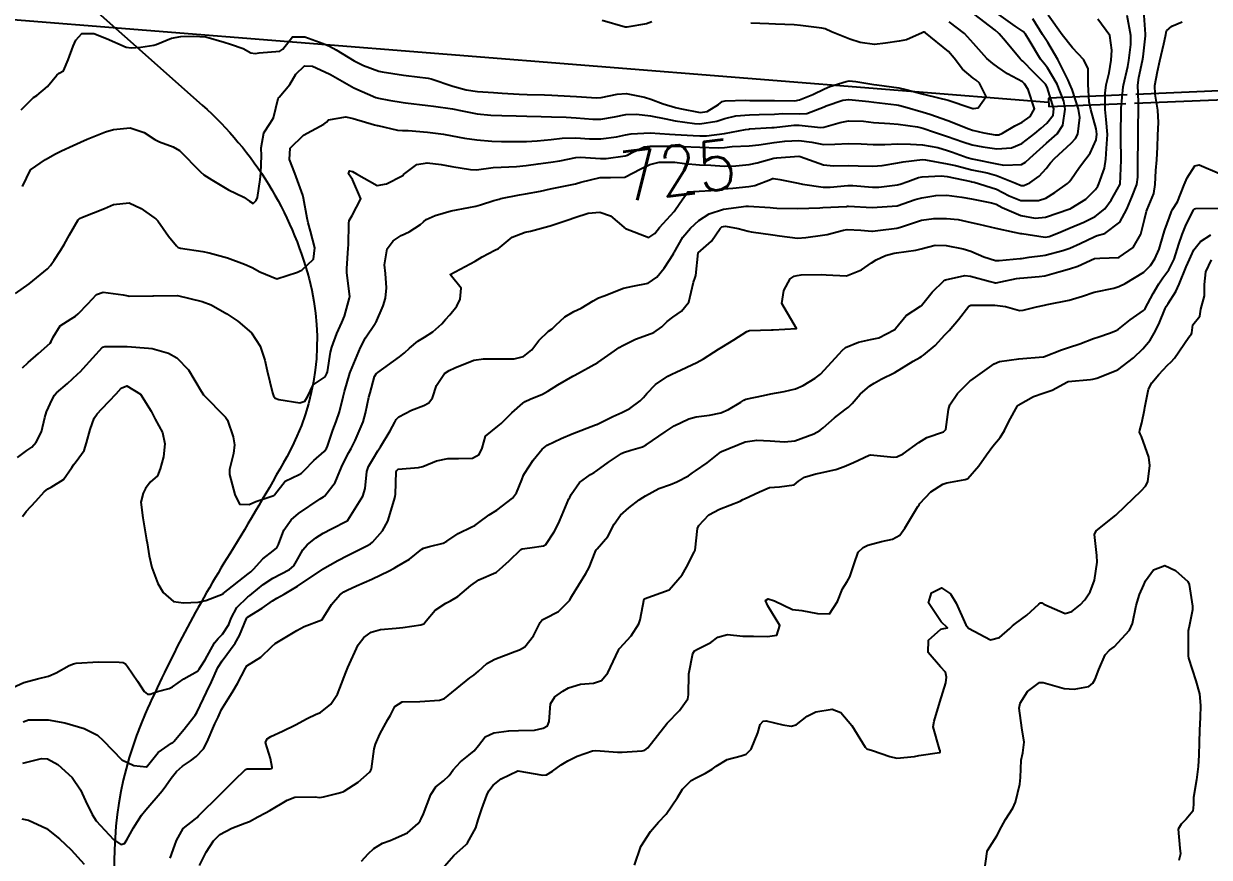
# Model space of a CAD drawing. Header units: metres. Extents: x 318500 to 325275, y 7408834 to 7428799.
# Drawn here: x 320056.2 to 320151.9, y 7413821.2 to 7413888.5 of the extents above; entities that cross this region are included whole.
import ezdxf
from ezdxf.enums import TextEntityAlignment as Align

# ---------------------------------------------------------------- set-up
doc = ezdxf.new("R2010")
doc.units = ezdxf.units.M
doc.header["$MEASUREMENT"] = 0
doc.linetypes.add('CONTINUO', pattern=[0])
doc.linetypes.add('TRACEJADO', pattern=[8.7, 8, -0.7])
for name, color, linetype in [('BUEIRO', 151, 'Continuous'), ('Cotas', 45, 'Continuous'), ('Curvas de Nivel 1m', 11, 'Continuous'), ('Curvas de Nivel 5m', 15, 'Continuous'), ('GALERIA', 45, 'Continuous'), ('TEXTO', 45, 'Continuous'), ('Vias Secundárias', 230, 'Continuous')]:
    doc.layers.add(name, color=color, linetype=linetype)
doc.styles.add('Style-STANDARD', font='STANDARD.shx')

msp = doc.modelspace()

# ---------------------------------------------------------------- linework, layer by layer
at = {"layer": 'BUEIRO', "linetype": 'TRACEJADO', "flags": 128}
msp.add_lwpolyline([(320138.93, 7413882.443), (320138.959, 7413881.744)], dxfattribs=at)
at = {"layer": 'Curvas de Nivel 1m', "flags": 128}
for points, elevation in [([(320055.521, 7413866.686), (320056.618, 7413867.449), (320058.1, 7413868.655), (320058.352, 7413868.935), (320058.641, 7413869.353), (320059.152, 7413870.143), (320059.45, 7413870.638), (320059.891, 7413871.412), (320060.594, 7413872.621), (320060.691, 7413872.73), (320060.918, 7413872.842), (320062.699, 7413873.534), (320063.44, 7413873.845), (320064.704, 7413874.002), (320065.681, 7413873.536), (320066.693, 7413872.811), (320066.851, 7413872.697), (320067.002, 7413872.535), (320067.88, 7413871.313), (320068.513, 7413870.512), (320068.658, 7413870.388), (320068.841, 7413870.324), (320070.654, 7413870.073), (320071.173, 7413869.961), (320072.646, 7413869.547), (320074.024, 7413869.054), (320074.635, 7413868.771), (320075.251, 7413868.424), (320076.624, 7413867.849), (320078.281, 7413868.385), (320078.517, 7413868.497), (320078.633, 7413868.552), (320079.575, 7413869.437), (320079.706, 7413870.364), (320079.348, 7413871.702), (320079.146, 7413872.373), (320079.068, 7413872.748), (320078.773, 7413874.379), (320078.713, 7413874.601), (320078.078, 7413876.39), (320077.652, 7413877.501), (320077.703, 7413878.396), (320078.781, 7413879.465), (320080.425, 7413880.355), (320080.638, 7413880.506), (320080.795, 7413880.694), (320082.185, 7413880.95), (320082.797, 7413880.798), (320084.523, 7413880.304), (320084.739, 7413880.25), (320084.789, 7413880.236), (320086.371, 7413879.861), (320086.786, 7413879.833), (320087.219, 7413879.832), (320088.785, 7413879.712), (320090.083, 7413879.531), (320090.782, 7413879.4), (320091.784, 7413879.209), (320092.779, 7413879.07), (320093.978, 7413878.978), (320094.778, 7413878.951), (320095.563, 7413878.943), (320096.778, 7413878.956), (320097.641, 7413878.989), (320098.78, 7413879.117), (320099.658, 7413879.225), (320100.782, 7413879.248), (320101.878, 7413879.17), (320102.781, 7413879.157), (320104.059, 7413879.317), (320104.785, 7413879.483), (320105.239, 7413879.572), (320106.786, 7413879.649), (320108.339, 7413879.54), (320108.785, 7413879.506), (320110.257, 7413879.43), (320110.785, 7413879.403), (320111.321, 7413879.408), (320112.787, 7413879.593), (320114.485, 7413879.905), (320114.739, 7413879.953), (320114.791, 7413879.96), (320116.6, 7413880.066), (320116.793, 7413880.084), (320118.386, 7413880.264), (320118.796, 7413880.259), (320120.538, 7413880.08), (320120.794, 7413880.089), (320122.121, 7413880.479), (320122.802, 7413880.619), (320124.003, 7413880.577), (320124.801, 7413880.483), (320126.142, 7413880.408), (320126.799, 7413880.353), (320128.374, 7413880.139), (320128.795, 7413880.03), (320129.749, 7413879.7), (320130.787, 7413879.341), (320132.025, 7413878.914), (320132.78, 7413878.686), (320133.634, 7413878.503), (320134.777, 7413878.364), (320135.952, 7413878.445), (320136.782, 7413878.792), (320137.838, 7413879.594), (320138.351, 7413880.032), (320138.803, 7413880.435), (320139.307, 7413881.078), (320139.361, 7413881.572), (320138.846, 7413883.328), (320138.692, 7413883.582), (320137.767, 7413884.504), (320136.868, 7413885.428), (320136.771, 7413885.513), (320136.657, 7413885.613), (320135.48, 7413887.042), (320134.971, 7413887.639), (320134.901, 7413887.704), (320134.624, 7413887.923), (320132.924, 7413889.246)], 723), ([(320056.078, 7413860.677), (320056.534, 7413861.102), (320057.382, 7413861.821), (320058.309, 7413862.652), (320058.407, 7413862.797), (320058.558, 7413863.153), (320059.138, 7413864.075), (320060.004, 7413864.629), (320060.368, 7413864.839), (320060.586, 7413865.034), (320061.357, 7413865.85), (320062.065, 7413866.598), (320062.612, 7413866.774), (320064.215, 7413866.574), (320064.609, 7413866.483), (320064.709, 7413866.468), (320066.609, 7413866.484), (320066.663, 7413866.485), (320068.61, 7413866.51), (320070.603, 7413866.039), (320071.322, 7413865.756), (320072.589, 7413865.044), (320073.48, 7413864.447), (320074.566, 7413863.49), (320075.282, 7413862.423), (320075.656, 7413861.301), (320075.854, 7413860.417), (320076.262, 7413858.654), (320076.344, 7413858.412), (320076.497, 7413858.22), (320076.787, 7413858.115), (320078.492, 7413857.857), (320078.881, 7413857.987), (320079.137, 7413858.37), (320079.57, 7413859.308), (320080.524, 7413859.95), (320080.669, 7413860.207), (320080.703, 7413860.348), (320080.963, 7413861.928), (320081.063, 7413862.345), (320081.461, 7413863.447), (320081.878, 7413864.337), (320082.077, 7413864.845), (320082.506, 7413866.331), (320082.513, 7413866.428), (320082.284, 7413868.333), (320082.281, 7413868.688), (320082.392, 7413870.333), (320082.405, 7413870.591), (320082.444, 7413872.332), (320082.469, 7413872.555), (320082.696, 7413872.974), (320083.396, 7413874.32), (320082.733, 7413875.889), (320082.418, 7413876.333), (320082.495, 7413876.581), (320082.743, 7413876.524), (320083.059, 7413876.325), (320084.726, 7413875.383), (320085.478, 7413875.539), (320086.738, 7413876.166), (320086.796, 7413876.213), (320086.845, 7413876.269), (320087.929, 7413877.081), (320088.755, 7413877.235), (320089.896, 7413877.09), (320090.751, 7413876.931), (320092.263, 7413876.682), (320092.747, 7413876.67), (320094.092, 7413876.835), (320094.751, 7413876.88), (320095.972, 7413876.931), (320096.753, 7413877.004), (320097.732, 7413877.149), (320098.758, 7413877.288), (320099.469, 7413877.393), (320100.764, 7413877.661), (320101.158, 7413877.69), (320102.763, 7413877.579), (320103.234, 7413877.582), (320104.766, 7413877.776), (320104.953, 7413877.843), (320105.264, 7413878.025), (320106.282, 7413878.508), (320106.776, 7413878.578), (320107.336, 7413878.562), (320108.776, 7413878.557), (320109.354, 7413878.549), (320110.775, 7413878.495), (320112.277, 7413878.433), (320112.775, 7413878.463), (320113.392, 7413878.537), (320114.777, 7413878.592), (320115.561, 7413878.671), (320116.78, 7413878.861), (320117.663, 7413878.98), (320118.782, 7413879.039), (320119.828, 7413878.882), (320120.779, 7413878.705), (320121.694, 7413878.721), (320122.78, 7413878.795), (320123.801, 7413878.759), (320124.779, 7413878.7), (320125.731, 7413878.707), (320126.78, 7413878.748), (320127.795, 7413878.74), (320128.78, 7413878.685), (320130.014, 7413878.461), (320130.775, 7413878.23), (320131.181, 7413878.091), (320132.379, 7413877.666), (320132.768, 7413877.549), (320132.909, 7413877.516), (320134.763, 7413877.148), (320135.339, 7413877.046), (320136.762, 7413877.098), (320137.096, 7413877.274), (320137.446, 7413877.6), (320138.782, 7413878.8), (320139.634, 7413879.567), (320140.093, 7413880.268), (320140.302, 7413881.558), (320140.189, 7413882.2), (320139.64, 7413883.572), (320138.863, 7413884.906), (320138.561, 7413885.279), (320138.309, 7413885.588), (320137.375, 7413887.12), (320137.076, 7413887.607), (320136.903, 7413887.817), (320136.259, 7413888.27), (320134.923, 7413889.2)], 724), ([(320056.081, 7413848.674), (320056.374, 7413849.067), (320057.149, 7413849.896), (320057.848, 7413850.655), (320058.141, 7413850.905), (320058.396, 7413851.037), (320059.39, 7413851.651), (320060.076, 7413852.625), (320060.205, 7413852.841), (320060.427, 7413853.119), (320061.056, 7413853.996), (320061.262, 7413854.608), (320061.554, 7413855.697), (320061.861, 7413856.599), (320062.103, 7413856.968), (320062.482, 7413857.358), (320063.096, 7413857.979), (320063.656, 7413858.578), (320064.06, 7413859.022), (320064.51, 7413859.213), (320065.619, 7413858.553), (320066.479, 7413857.164), (320066.8, 7413856.535), (320067.379, 7413855.446), (320067.593, 7413854.523), (320067.483, 7413853.476), (320067.213, 7413852.528), (320066.994, 7413851.948), (320066.403, 7413851.431), (320066.008, 7413850.934), (320065.827, 7413850.548), (320065.647, 7413849.815), (320065.813, 7413848.548), (320066.11, 7413846.777), (320066.143, 7413846.543), (320066.324, 7413845.481), (320066.543, 7413844.537), (320067.017, 7413843.249), (320067.45, 7413842.523), (320068.28, 7413841.815), (320069.096, 7413841.684), (320070.279, 7413841.739), (320070.883, 7413841.879), (320072.29, 7413842.43), (320072.302, 7413842.448), (320074.306, 7413844.042), (320074.526, 7413844.21), (320074.751, 7413844.426), (320075.487, 7413845.254), (320076.332, 7413845.892), (320076.614, 7413846.127), (320076.756, 7413846.404), (320077.19, 7413847.565), (320077.771, 7413848.389), (320078.375, 7413848.911), (320080.127, 7413850.094), (320080.389, 7413850.256), (320080.443, 7413850.296), (320080.505, 7413850.349), (320081.324, 7413851.424), (320081.704, 7413852.337), (320081.919, 7413852.844), (320082.442, 7413853.83), (320082.619, 7413854.155), (320082.71, 7413854.326), (320082.942, 7413854.809), (320083.587, 7413856.313), (320083.789, 7413857.002), (320084.066, 7413858.307), (320084.154, 7413858.656), (320084.525, 7413859.967), (320084.638, 7413860.189), (320084.782, 7413860.296), (320086.543, 7413861.547), (320086.928, 7413861.884), (320087.337, 7413862.262), (320088.002, 7413862.812), (320088.563, 7413863.141), (320089.229, 7413863.581), (320089.944, 7413864.23), (320090.245, 7413864.566), (320090.591, 7413864.946), (320091.164, 7413865.65), (320091.434, 7413866.208), (320091.509, 7413867.096), (320090.63, 7413868.22), (320092.646, 7413869.275), (320093.214, 7413869.622), (320094.218, 7413870.174), (320094.524, 7413870.309), (320094.664, 7413870.41), (320095.619, 7413871.213), (320096.682, 7413871.62), (320097.116, 7413871.701), (320098.59, 7413872.112), (320098.69, 7413872.147), (320100.161, 7413872.63), (320100.697, 7413872.801), (320101.774, 7413873.147), (320102.702, 7413873.251), (320103.584, 7413872.932), (320104.639, 7413872.031), (320104.689, 7413871.991), (320104.791, 7413871.926), (320106.678, 7413871.184), (320107.161, 7413871.525), (320107.515, 7413871.998), (320108.703, 7413873.296), (320109.182, 7413873.973), (320109.807, 7413874.881), (320110.725, 7413874.927), (320111.678, 7413874.988), (320112.728, 7413875.122), (320113.463, 7413875.185), (320114.731, 7413875.3), (320115.239, 7413875.386), (320116.481, 7413875.874), (320116.666, 7413875.946), (320116.741, 7413875.955), (320117.257, 7413875.865), (320118.736, 7413875.569), (320119.067, 7413875.513), (320120.732, 7413875.257), (320121.298, 7413875.245), (320122.734, 7413875.381), (320123.139, 7413875.381), (320124.732, 7413875.258), (320125.228, 7413875.267), (320126.735, 7413875.433), (320126.977, 7413875.495), (320127.581, 7413875.727), (320128.431, 7413876.028), (320128.746, 7413876.089), (320130.276, 7413876.166), (320130.746, 7413876.115), (320132.69, 7413875.711), (320132.741, 7413875.699), (320132.945, 7413875.657), (320134.732, 7413875.097), (320135.778, 7413874.566), (320136.718, 7413874.176), (320138.139, 7413874.168), (320138.722, 7413874.377), (320139.466, 7413874.832), (320140.486, 7413875.554), (320140.614, 7413875.68), (320140.745, 7413875.853), (320141.441, 7413876.862), (320141.96, 7413877.538), (320142.297, 7413878.012), (320142.785, 7413879.075), (320142.851, 7413879.529), (320142.797, 7413879.972), (320142.365, 7413881.535), (320142.224, 7413882.144), (320142.159, 7413883.54), (320142.147, 7413884.825), (320141.806, 7413885.546), (320140.884, 7413886.51), (320140.055, 7413887.568), (320138.924, 7413889.158)], 726), ([(320056.101, 7413828.751), (320057.624, 7413829.138), (320058.107, 7413829.108), (320058.943, 7413828.637), (320060.084, 7413827.583), (320060.77, 7413826.61), (320061.181, 7413825.723), (320061.702, 7413824.595), (320062.042, 7413824.083), (320063.44, 7413822.576), (320064.014, 7413822.183), (320064.316, 7413822.265), (320064.517, 7413822.563), (320065.053, 7413823.536), (320065.7, 7413824.545), (320066.054, 7413824.986), (320067.367, 7413826.521), (320067.668, 7413826.924), (320068.085, 7413827.533), (320068.517, 7413828.082), (320069.008, 7413828.501), (320069.651, 7413828.95), (320070.112, 7413829.298), (320070.696, 7413829.907), (320071.006, 7413830.477), (320071.614, 7413831.937), (320071.881, 7413832.464), (320071.968, 7413832.648), (320072.159, 7413833.073), (320072.686, 7413833.939), (320073.014, 7413834.447), (320073.452, 7413835.18), (320074.082, 7413836.432), (320074.212, 7413836.599), (320075.33, 7413837.308), (320076.228, 7413838.165), (320076.494, 7413838.406), (320077.58, 7413839.049), (320078.246, 7413839.464), (320078.831, 7413839.792), (320080.259, 7413840.315), (320080.282, 7413840.328), (320080.296, 7413840.35), (320081.046, 7413841.575), (320081.7, 7413842.336), (320082.043, 7413842.582), (320082.294, 7413842.718), (320083.053, 7413843.074), (320084.303, 7413843.61), (320085.692, 7413844.279), (320086.087, 7413844.5), (320086.315, 7413844.628), (320087.349, 7413845.236), (320088.337, 7413846.039), (320088.469, 7413846.117), (320088.941, 7413846.241), (320090.044, 7413846.525), (320090.347, 7413846.679), (320091.271, 7413847.291), (320092.365, 7413847.833), (320092.604, 7413847.95), (320092.942, 7413848.184), (320093.761, 7413848.791), (320094.38, 7413849.176), (320095.67, 7413850.151), (320095.977, 7413850.566), (320096.412, 7413851.629), (320096.553, 7413852.003), (320096.62, 7413852.137), (320097.337, 7413853.226), (320098.05, 7413854.116), (320098.453, 7413854.421), (320099.588, 7413854.969), (320100.462, 7413855.337), (320102.357, 7413856.062), (320102.436, 7413856.095), (320102.471, 7413856.109), (320103.768, 7413856.753), (320104.485, 7413857.055), (320105.119, 7413857.396), (320105.978, 7413858.015), (320106.244, 7413858.272), (320106.509, 7413858.606), (320107.206, 7413859.314), (320108.197, 7413859.985), (320108.532, 7413860.159), (320108.883, 7413860.324), (320110.541, 7413861.098), (320111.085, 7413861.404), (320111.919, 7413861.936), (320112.302, 7413862.185), (320112.556, 7413862.344), (320113.539, 7413862.942), (320114.575, 7413863.599), (320114.801, 7413863.672), (320116.578, 7413863.744), (320116.697, 7413863.75), (320118.58, 7413863.85), (320117.418, 7413865.862), (320117.562, 7413866.919), (320118.07, 7413867.856), (320118.408, 7413868.078), (320118.634, 7413868.136), (320118.981, 7413868.191), (320120.636, 7413868.22), (320120.996, 7413868.175), (320122.635, 7413868.098), (320123.841, 7413868.579), (320124.651, 7413869.145), (320125.02, 7413869.399), (320125.78, 7413869.753), (320126.475, 7413869.931), (320126.663, 7413869.956), (320128.223, 7413870.16), (320128.669, 7413870.286), (320129.793, 7413870.579), (320130.673, 7413870.559), (320132.056, 7413870.282), (320132.666, 7413870.085), (320133.732, 7413869.644), (320134.656, 7413869.345), (320134.954, 7413869.328), (320136.658, 7413869.5), (320136.758, 7413869.509), (320137.394, 7413869.599), (320138.497, 7413869.748), (320138.663, 7413869.774), (320140.09, 7413870.137), (320140.672, 7413870.342), (320141.505, 7413870.714), (320142.686, 7413871.288), (320142.865, 7413871.35), (320143.481, 7413871.518), (320144.699, 7413872.42), (320145.282, 7413873.491), (320145.677, 7413874.439), (320146.069, 7413875.48), (320146.163, 7413876.064), (320146.168, 7413877.479), (320146.177, 7413878.865), (320146.178, 7413879.479), (320146.179, 7413880.107), (320146.207, 7413881.486), (320146.2, 7413882.116), (320146.158, 7413883.487), (320146.229, 7413884.113), (320146.535, 7413885.483), (320146.584, 7413885.781), (320146.763, 7413887.481), (320146.766, 7413887.617), (320146.64, 7413889.483)], 729), ([(320056.144, 7413832.099), (320056.559, 7413832.253), (320058.146, 7413832.249), (320059.511, 7413831.996), (320060.142, 7413831.828), (320061.071, 7413831.538), (320062.134, 7413831.007), (320062.597, 7413830.585), (320064.107, 7413829.012), (320065.084, 7413828.555), (320066.099, 7413828.454), (320066.157, 7413828.482), (320066.192, 7413828.539), (320067.039, 7413829.603), (320068.128, 7413830.354), (320068.223, 7413830.414), (320068.319, 7413830.508), (320069.14, 7413831.5), (320069.932, 7413832.492), (320070.025, 7413832.618), (320070.155, 7413832.84), (320070.694, 7413833.96), (320070.943, 7413834.479), (320071.346, 7413835.319), (320071.871, 7413836.465), (320072.216, 7413837.023), (320073.273, 7413838.444), (320073.62, 7413839.058), (320074.17, 7413840.431), (320074.204, 7413840.488), (320074.262, 7413840.541), (320075.433, 7413841.258), (320076.282, 7413841.848), (320076.623, 7413842.067), (320077.205, 7413842.396), (320078.297, 7413843.05), (320080.251, 7413844.351), (320080.281, 7413844.38), (320080.311, 7413844.404), (320081.544, 7413845.116), (320082.328, 7413845.525), (320082.865, 7413845.789), (320083.904, 7413846.307), (320084.177, 7413846.468), (320084.345, 7413846.607), (320085.145, 7413847.502), (320085.593, 7413848.282), (320086.103, 7413849.99), (320086.174, 7413850.273), (320086.196, 7413850.47), (320086.274, 7413852.272), (320086.312, 7413852.381), (320086.423, 7413852.488), (320088.053, 7413852.627), (320088.427, 7413852.714), (320089.509, 7413853.159), (320090.437, 7413853.356), (320091.3, 7413853.344), (320092.438, 7413853.375), (320092.963, 7413853.664), (320093.207, 7413854.182), (320093.475, 7413855.164), (320094.468, 7413855.96), (320094.738, 7413856.166), (320095.593, 7413857.043), (320096.495, 7413857.819), (320096.689, 7413857.946), (320097.086, 7413858.131), (320098.069, 7413858.554), (320098.51, 7413858.799), (320099.323, 7413859.297), (320100.529, 7413859.995), (320100.589, 7413860.029), (320100.698, 7413860.087), (320102.541, 7413861.11), (320103.884, 7413862.04), (320104.281, 7413862.307), (320104.557, 7413862.468), (320105.592, 7413862.992), (320106.57, 7413863.33), (320107.064, 7413863.512), (320107.704, 7413863.993), (320108.152, 7413864.421), (320108.592, 7413864.765), (320109.311, 7413865.258), (320109.908, 7413865.961), (320110.262, 7413867.591), (320110.396, 7413867.954), (320110.449, 7413868.136), (320110.66, 7413869.95), (320111.725, 7413870.888), (320112.44, 7413871.932), (320112.571, 7413872.052), (320112.692, 7413872.093), (320112.865, 7413872.101), (320113.877, 7413871.912), (320114.687, 7413871.705), (320114.929, 7413871.654), (320116.683, 7413871.407), (320117.221, 7413871.325), (320118.679, 7413871.143), (320119.337, 7413871.183), (320120.683, 7413871.377), (320121.062, 7413871.437), (320122.396, 7413871.794), (320122.69, 7413871.83), (320123.8, 7413871.779), (320124.689, 7413871.714), (320124.742, 7413871.716), (320125.155, 7413871.763), (320126.692, 7413871.958), (320126.999, 7413872.041), (320128.699, 7413872.583), (320129.674, 7413872.727), (320130.701, 7413872.741), (320131.659, 7413872.635), (320132.698, 7413872.416), (320133.316, 7413872.271), (320134.693, 7413871.949), (320136.183, 7413871.615), (320136.689, 7413871.521), (320136.791, 7413871.506), (320138.685, 7413871.227), (320138.996, 7413871.265), (320139.749, 7413871.564), (320140.694, 7413871.972), (320141.794, 7413872.444), (320142.704, 7413872.886), (320143.501, 7413873.518), (320144.014, 7413874.217), (320144.74, 7413875.5), (320144.821, 7413877.447), (320144.822, 7413877.499), (320144.822, 7413877.55), (320144.786, 7413879.133), (320144.779, 7413879.489), (320144.809, 7413881.5), (320144.822, 7413881.639), (320144.985, 7413883.362), (320145.007, 7413883.498), (320145.346, 7413885.014), (320145.438, 7413885.494), (320145.598, 7413886.788), (320145.585, 7413887.493), (320145.294, 7413889.127)], 728), ([(320054.95, 7413834.688), (320056.189, 7413835.273), (320057.295, 7413835.558), (320058.197, 7413835.789), (320058.792, 7413836.05), (320059.856, 7413836.625), (320060.212, 7413836.779), (320060.418, 7413836.823), (320062.214, 7413836.943), (320063.882, 7413836.905), (320064.213, 7413836.878), (320064.405, 7413836.76), (320064.557, 7413836.565), (320065.363, 7413835.382), (320065.922, 7413834.544), (320066.177, 7413834.316), (320066.399, 7413834.314), (320066.994, 7413834.528), (320067.923, 7413834.775), (320068.186, 7413834.914), (320069.123, 7413835.574), (320070.205, 7413836.184), (320070.345, 7413836.351), (320070.433, 7413836.487), (320070.843, 7413837.107), (320071.584, 7413838.47), (320071.887, 7413838.814), (320072.24, 7413839.157), (320072.749, 7413839.956), (320072.947, 7413840.45), (320073.386, 7413841.33), (320074.286, 7413842.172), (320074.438, 7413842.278), (320074.618, 7413842.427), (320075.529, 7413843.186), (320076.303, 7413843.693), (320077.646, 7413844.39), (320078.011, 7413844.688), (320078.323, 7413845.242), (320078.728, 7413845.98), (320079.076, 7413846.369), (320079.767, 7413846.94), (320080.355, 7413847.32), (320081.029, 7413847.675), (320082.314, 7413848.331), (320082.349, 7413848.351), (320082.37, 7413848.375), (320083.582, 7413850.312), (320083.769, 7413850.94), (320083.902, 7413852.308), (320084.036, 7413852.696), (320084.436, 7413853.379), (320084.781, 7413853.959), (320084.986, 7413854.292), (320085.767, 7413855.584), (320086.142, 7413856.275), (320086.26, 7413856.486), (320086.477, 7413856.703), (320087.5, 7413857.244), (320088.491, 7413857.639), (320088.892, 7413857.846), (320089.195, 7413858.24), (320089.513, 7413859.237), (320090.158, 7413860.226), (320090.532, 7413860.459), (320091.004, 7413860.682), (320092.541, 7413861.292), (320093.316, 7413861.409), (320094.542, 7413861.394), (320095.797, 7413861.406), (320096.544, 7413861.585), (320097.23, 7413862.13), (320097.793, 7413862.89), (320098.573, 7413863.631), (320098.855, 7413863.828), (320099.156, 7413864.104), (320099.889, 7413864.798), (320100.597, 7413865.218), (320101.195, 7413865.487), (320102.158, 7413866.067), (320102.613, 7413866.316), (320103.056, 7413866.495), (320104.621, 7413867.099), (320105.386, 7413867.259), (320106.625, 7413867.494), (320107.324, 7413868), (320107.903, 7413868.729), (320108.659, 7413869.882), (320108.692, 7413869.947), (320108.71, 7413869.979), (320109.425, 7413871.223), (320110.019, 7413871.96), (320110.696, 7413872.573), (320111.543, 7413873.1), (320112.705, 7413873.474), (320114.521, 7413873.715), (320114.708, 7413873.719), (320116.456, 7413873.623), (320116.707, 7413873.6), (320117.007, 7413873.567), (320118.707, 7413873.539), (320120.483, 7413873.599), (320120.708, 7413873.612), (320122.625, 7413873.707), (320122.709, 7413873.711), (320122.787, 7413873.711), (320124.709, 7413873.629), (320126.71, 7413873.74), (320128.177, 7413874.259), (320128.72, 7413874.409), (320129.845, 7413874.577), (320130.724, 7413874.609), (320131.932, 7413874.462), (320132.72, 7413874.303), (320134.345, 7413874.006), (320134.714, 7413873.887), (320135.205, 7413873.625), (320136.704, 7413872.961), (320137.866, 7413872.757), (320138.703, 7413872.839), (320140.655, 7413873.496), (320140.71, 7413873.521), (320140.731, 7413873.528), (320140.781, 7413873.549), (320141.97, 7413874.289), (320142.733, 7413875.059), (320142.916, 7413875.348), (320143.008, 7413875.526), (320143.477, 7413876.802), (320143.572, 7413877.518), (320143.637, 7413878.375), (320143.696, 7413879.516), (320143.595, 7413880.731), (320143.52, 7413881.52), (320143.509, 7413882.851), (320143.588, 7413883.519), (320143.832, 7413884.488), (320144.007, 7413885.513), (320144.069, 7413886.326), (320143.898, 7413887.515), (320142.92, 7413888.83)], 727), ([(320055.989, 7413881.495), (320056.815, 7413882.347), (320056.983, 7413882.503), (320057.247, 7413882.666), (320058.1, 7413883.388), (320058.845, 7413884.313), (320059.033, 7413884.462), (320059.402, 7413884.642), (320059.773, 7413885.55), (320060.178, 7413886.63), (320060.384, 7413887.121), (320060.886, 7413887.664), (320061.837, 7413887.654), (320062.88, 7413887.263), (320064.461, 7413886.574), (320064.869, 7413886.519), (320065.645, 7413886.558), (320066.703, 7413886.713), (320066.873, 7413886.768), (320068.109, 7413887.294), (320068.884, 7413887.421), (320069.934, 7413887.449), (320070.883, 7413887.383), (320072.38, 7413886.965), (320072.875, 7413886.801), (320073.9, 7413886.445), (320074.533, 7413886.101), (320074.866, 7413886.048), (320075.189, 7413886.105), (320076.868, 7413886.226), (320077.101, 7413886.407), (320077.882, 7413887.398), (320078.885, 7413887.409), (320080.366, 7413886.869), (320080.874, 7413886.638), (320081.423, 7413886.344), (320082.861, 7413885.471), (320083.623, 7413885.084), (320084.853, 7413884.63), (320085.12, 7413884.563), (320086.85, 7413884.298), (320087.061, 7413884.268), (320088.847, 7413884.071), (320089.083, 7413884.01), (320090.838, 7413883.408), (320091.911, 7413883.126), (320092.832, 7413882.993), (320094.12, 7413882.888), (320094.83, 7413882.838), (320096.208, 7413882.771), (320096.829, 7413882.752), (320098.24, 7413882.708), (320098.829, 7413882.692), (320100.313, 7413882.61), (320100.827, 7413882.567), (320102.427, 7413882.465), (320102.826, 7413882.493), (320104.104, 7413882.767), (320104.832, 7413882.819), (320106.305, 7413882.538), (320106.825, 7413882.355), (320107.817, 7413881.995), (320108.816, 7413881.698), (320109.178, 7413881.611), (320110.81, 7413881.3), (320111.39, 7413881.366), (320112.296, 7413881.935), (320112.59, 7413882.166), (320112.825, 7413882.24), (320114.46, 7413882.271), (320114.825, 7413882.266), (320116.444, 7413882.258), (320116.826, 7413882.25), (320118.444, 7413882.236), (320118.827, 7413882.3), (320119.917, 7413882.75), (320120.841, 7413883.21), (320121.274, 7413883.383), (320122.606, 7413883.794), (320122.85, 7413883.839), (320123.373, 7413883.785), (320124.847, 7413883.559), (320125.089, 7413883.524), (320126.843, 7413883.275), (320127.427, 7413883.145), (320128.836, 7413882.766), (320130.052, 7413882.478), (320130.829, 7413882.284), (320132.674, 7413881.662), (320132.819, 7413881.61), (320132.876, 7413881.602), (320133.275, 7413881.653), (320133.909, 7413882.569), (320133.378, 7413883.652), (320133.099, 7413883.904), (320132.854, 7413884.067), (320131.985, 7413884.797), (320131.314, 7413885.683), (320130.878, 7413886.208), (320129.017, 7413887.718), (320128.901, 7413887.771), (320128.856, 7413887.766), (320128.751, 7413887.721), (320127.47, 7413887.152), (320126.889, 7413887.035), (320125.769, 7413886.874), (320124.885, 7413886.784), (320123.726, 7413886.943), (320122.891, 7413887.207), (320121.431, 7413887.812), (320120.903, 7413888.031), (320120.627, 7413888.101), (320118.907, 7413888.318), (320118.407, 7413888.355), (320116.908, 7413888.424), (320116.347, 7413888.44), (320114.909, 7413888.497)], 721), ([(320056.093, 7413875.305), (320056.74, 7413876.67), (320057.931, 7413877.48), (320058.76, 7413877.955), (320059.225, 7413878.181), (320060.184, 7413878.629), (320060.773, 7413878.899), (320061.299, 7413879.136), (320062.781, 7413879.724), (320063.44, 7413879.927), (320064.785, 7413880.053), (320065.905, 7413879.677), (320066.776, 7413879.1), (320067.145, 7413878.905), (320068.26, 7413878.518), (320068.766, 7413878.222), (320070.447, 7413876.493), (320070.736, 7413876.248), (320071.374, 7413875.837), (320072.719, 7413875.055), (320073.972, 7413874.441), (320074.41, 7413874.137), (320074.705, 7413873.927), (320074.961, 7413874.174), (320075.052, 7413874.427), (320075.292, 7413875.864), (320075.345, 7413876.424), (320075.389, 7413877.796), (320075.36, 7413878.424), (320075.567, 7413879.638), (320076.087, 7413880.417), (320076.346, 7413880.866), (320076.739, 7413882.411), (320076.764, 7413882.468), (320076.822, 7413882.524), (320077.686, 7413883.548), (320078.161, 7413884.39), (320078.857, 7413885.045), (320079.506, 7413885.02), (320080.851, 7413884.409), (320080.959, 7413884.349), (320082.834, 7413883.279), (320084.624, 7413882.502), (320084.822, 7413882.445), (320085.668, 7413882.287), (320086.817, 7413882.101), (320087.012, 7413882.073), (320088.814, 7413881.848), (320089.27, 7413881.786), (320090.81, 7413881.579), (320091.595, 7413881.422), (320092.805, 7413881.182), (320093.901, 7413881.082), (320094.803, 7413881.054), (320095.943, 7413881.013), (320096.803, 7413880.987), (320097.97, 7413880.955), (320098.802, 7413880.935), (320099.989, 7413880.912), (320100.802, 7413880.865), (320102.131, 7413880.739), (320102.8, 7413880.744), (320103.905, 7413880.942), (320104.806, 7413881.121), (320105.681, 7413881.147), (320106.805, 7413881.008), (320108.028, 7413880.766), (320108.8, 7413880.617), (320110.356, 7413880.397), (320110.796, 7413880.378), (320112.158, 7413880.578), (320112.803, 7413880.797), (320113.698, 7413881.025), (320114.808, 7413881.096), (320115.575, 7413881.122), (320116.809, 7413881.163), (320117.48, 7413881.193), (320118.81, 7413881.17), (320119.435, 7413881.216), (320120.819, 7413881.749), (320120.87, 7413881.769), (320120.991, 7413881.817), (320122.338, 7413882.286), (320122.828, 7413882.349), (320124.436, 7413882.164), (320124.825, 7413882.109), (320126.665, 7413881.9), (320126.822, 7413881.871), (320127.349, 7413881.732), (320128.814, 7413881.311), (320129.37, 7413881.146), (320130.804, 7413880.653), (320132.502, 7413879.957), (320132.793, 7413879.849), (320133.726, 7413879.646), (320134.649, 7413879.492), (320134.788, 7413879.473), (320134.925, 7413879.492), (320135.222, 7413879.626), (320136.216, 7413880.199), (320136.803, 7413880.503), (320137.452, 7413880.958), (320137.802, 7413881.595), (320137.295, 7413883.151), (320137.004, 7413883.608), (320136.934, 7413883.692), (320136.851, 7413883.753), (320135.643, 7413884.407), (320134.863, 7413884.939), (320134.459, 7413885.237), (320133.96, 7413885.649), (320132.888, 7413886.847), (320132.147, 7413887.671), (320130.914, 7413888.6)], 722), ([(320106.909, 7413888.603), (320106.472, 7413888.449), (320104.902, 7413888.173), (320104.752, 7413888.182), (320102.91, 7413888.711)], 721), ([(320070.373, 7413820.484), (320070.912, 7413821.571), (320071.52, 7413822.468), (320071.753, 7413822.736), (320072.028, 7413822.99), (320072.978, 7413823.504), (320074.042, 7413823.895), (320074.425, 7413824.046), (320075.081, 7413824.42), (320075.715, 7413824.752), (320076.055, 7413824.939), (320077.45, 7413825.776), (320078.066, 7413826), (320079.733, 7413826.021), (320080.066, 7413825.984), (320080.393, 7413826.02), (320081.569, 7413826.335), (320081.96, 7413826.443), (320082.072, 7413826.485), (320083.184, 7413827.213), (320084.096, 7413828.026), (320084.219, 7413828.177), (320084.272, 7413828.297), (320084.497, 7413829.922), (320084.595, 7413830.293), (320084.945, 7413831.095), (320085.599, 7413832.278), (320085.794, 7413832.637), (320086.166, 7413833.338), (320086.735, 7413833.701), (320088.172, 7413833.719), (320089.774, 7413833.826), (320090.176, 7413833.975), (320090.452, 7413834.216), (320092.202, 7413835.643), (320092.529, 7413835.863), (320092.908, 7413836.183), (320093.584, 7413836.809), (320094.22, 7413837.148), (320095.85, 7413837.77), (320096.228, 7413837.909), (320096.647, 7413838.134), (320097.344, 7413839.023), (320097.9, 7413840.115), (320098.051, 7413840.325), (320098.265, 7413840.425), (320099.375, 7413840.997), (320100.287, 7413841.918), (320100.345, 7413842.034), (320100.364, 7413842.089), (320100.436, 7413842.233), (320101.57, 7413844.071), (320101.839, 7413844.546), (320102.336, 7413845.784), (320102.422, 7413845.975), (320102.491, 7413846.058), (320103.346, 7413847.055), (320103.87, 7413848.037), (320104.377, 7413848.77), (320105.044, 7413849.363), (320105.885, 7413850.015), (320106.191, 7413850.214), (320106.395, 7413850.335), (320107.478, 7413850.92), (320108.409, 7413851.263), (320108.923, 7413851.461), (320109.86, 7413851.958), (320110.195, 7413852.182), (320110.426, 7413852.347), (320111.371, 7413853.005), (320112.449, 7413853.872), (320112.479, 7413853.9), (320112.529, 7413853.929), (320114.458, 7413854.698), (320115.399, 7413854.826), (320116.459, 7413854.767), (320117.625, 7413854.691), (320118.459, 7413854.777), (320119.985, 7413855.347), (320120.468, 7413855.601), (320120.754, 7413855.816), (320121.65, 7413856.635), (320122.492, 7413857.281), (320122.789, 7413857.494), (320123.074, 7413857.784), (320123.733, 7413858.557), (320124.522, 7413859.205), (320124.855, 7413859.435), (320125.435, 7413859.756), (320126.536, 7413860.306), (320128.026, 7413861.199), (320128.548, 7413861.51), (320128.675, 7413861.582), (320128.855, 7413861.707), (320129.778, 7413862.481), (320130.575, 7413863.328), (320130.746, 7413863.519), (320130.911, 7413863.685), (320131.688, 7413864.579), (320132.516, 7413865.661), (320132.611, 7413865.715), (320132.675, 7413865.724), (320134.611, 7413865.728), (320135.479, 7413865.621), (320136.606, 7413865.312), (320136.896, 7413865.316), (320137.964, 7413865.59), (320138.612, 7413865.742), (320138.824, 7413865.789), (320140.616, 7413866.143), (320141.7, 7413866.458), (320142.623, 7413866.791), (320144.224, 7413867.104), (320144.627, 7413867.248), (320145.133, 7413867.492), (320146.649, 7413868.385), (320147.181, 7413868.939), (320147.532, 7413869.461), (320147.882, 7413870.248), (320148.223, 7413871.455), (320148.332, 7413871.817), (320148.711, 7413872.845), (320148.874, 7413873.292), (320148.954, 7413873.446), (320149.357, 7413874.071), (320149.903, 7413875.433), (320150.154, 7413876.024), (320150.764, 7413876.993), (320151.121, 7413877.059), (320152.754, 7413876.354)], 731), ([(320083.461, 7413820.845), (320084.007, 7413821.429), (320084.45, 7413821.857), (320085.15, 7413822.283), (320085.777, 7413822.52), (320086.025, 7413822.602), (320087.167, 7413823.125), (320088.044, 7413823.867), (320088.2, 7413824.095), (320088.285, 7413824.246), (320088.474, 7413824.663), (320089.052, 7413826.235), (320089.472, 7413826.836), (320090.087, 7413827.325), (320090.545, 7413827.761), (320090.875, 7413828.208), (320091.446, 7413828.864), (320092.118, 7413829.41), (320092.55, 7413829.759), (320092.901, 7413830.182), (320093.449, 7413830.865), (320094.14, 7413831.193), (320095.352, 7413831.361), (320096.142, 7413831.386), (320097.436, 7413831.414), (320098.145, 7413831.567), (320098.476, 7413831.777), (320098.617, 7413832.105), (320098.737, 7413833.538), (320099.062, 7413834.101), (320099.721, 7413834.56), (320100.191, 7413834.842), (320101.137, 7413835.135), (320102.197, 7413835.218), (320102.837, 7413835.414), (320103.362, 7413836.043), (320104.228, 7413837.87), (320104.28, 7413837.979), (320104.319, 7413838.029), (320105.232, 7413839.033), (320105.86, 7413840.014), (320105.961, 7413840.316), (320106.29, 7413842.01), (320108.298, 7413842.753), (320109.371, 7413843.964), (320109.713, 7413844.566), (320110.337, 7413845.782), (320110.39, 7413845.898), (320110.402, 7413845.949), (320110.605, 7413847.709), (320110.695, 7413847.947), (320111.506, 7413848.812), (320112.383, 7413849.26), (320114.043, 7413849.905), (320114.262, 7413850.032), (320114.393, 7413850.105), (320115.614, 7413850.67), (320116.407, 7413850.996), (320117.209, 7413851.061), (320118.41, 7413851.212), (320118.74, 7413851.521), (320119.249, 7413851.838), (320120.142, 7413852.107), (320120.425, 7413852.166), (320121.76, 7413852.47), (320122.434, 7413852.709), (320123.195, 7413853.026), (320124.448, 7413853.625), (320124.575, 7413853.642), (320126.446, 7413853.45), (320126.691, 7413853.492), (320127.198, 7413853.729), (320128.459, 7413854.64), (320129.123, 7413855.044), (320130.468, 7413855.506), (320130.657, 7413855.687), (320130.868, 7413857.31), (320130.974, 7413857.683), (320131.599, 7413858.588), (320132.528, 7413859.541), (320132.589, 7413859.599), (320132.659, 7413859.658), (320134.544, 7413860.986), (320134.997, 7413861.173), (320136.548, 7413861.399), (320138.518, 7413861.549), (320138.55, 7413861.556), (320138.623, 7413861.579), (320139.984, 7413862.134), (320140.562, 7413862.317), (320141.485, 7413862.622), (320142.572, 7413863.028), (320142.939, 7413863.16), (320143.951, 7413863.509), (320144.405, 7413863.68), (320144.584, 7413863.791), (320145.532, 7413864.55), (320146.607, 7413865.289), (320146.688, 7413865.39), (320146.736, 7413865.469), (320147.405, 7413866.686), (320147.847, 7413867.458), (320148.172, 7413867.927), (320148.651, 7413868.581), (320149.086, 7413869.444), (320149.472, 7413870.645), (320149.733, 7413871.434), (320150.013, 7413872.118), (320150.648, 7413873.421), (320150.721, 7413873.5), (320150.832, 7413873.529), (320152.722, 7413873.566)], 732), ([(320089.99, 7413820.22), (320090.923, 7413821.289), (320091.917, 7413822.192), (320091.968, 7413822.244), (320092.022, 7413822.307), (320092.706, 7413823.518), (320092.892, 7413824.182), (320093.176, 7413825.062), (320093.577, 7413826.175), (320093.732, 7413826.517), (320094.082, 7413826.969), (320094.754, 7413827.496), (320096.1, 7413828.14), (320098.095, 7413827.783), (320098.395, 7413827.807), (320098.892, 7413828.102), (320099.599, 7413828.604), (320100.113, 7413828.93), (320100.89, 7413829.307), (320102.125, 7413829.75), (320102.399, 7413829.782), (320104.124, 7413829.638), (320104.511, 7413829.64), (320106.126, 7413829.744), (320106.336, 7413829.797), (320106.588, 7413830.003), (320108.15, 7413831.98), (320109.137, 7413832.994), (320109.816, 7413833.955), (320109.876, 7413834.263), (320109.89, 7413835.955), (320110.227, 7413837.619), (320110.349, 7413837.829), (320110.594, 7413837.946), (320111.677, 7413838.497), (320112.245, 7413838.932), (320113.02, 7413839.146), (320114.247, 7413839.008), (320115.118, 7413839.016), (320116.247, 7413838.991), (320117.012, 7413839.099), (320117.257, 7413839.86), (320116.284, 7413841.466), (320116.076, 7413841.873), (320116.292, 7413842.021), (320116.82, 7413841.865), (320118.28, 7413841.158), (320119.031, 7413841.087), (320120.275, 7413840.845), (320121.27, 7413840.81), (320121.897, 7413841.796), (320122.3, 7413842.814), (320122.682, 7413843.41), (320122.909, 7413843.784), (320123.249, 7413844.858), (320123.572, 7413845.778), (320123.964, 7413846.156), (320124.349, 7413846.349), (320125.449, 7413846.658), (320126.356, 7413846.828), (320126.924, 7413847.169), (320127.352, 7413847.725), (320128.388, 7413849.463), (320128.488, 7413849.61), (320128.562, 7413849.708), (320129.439, 7413850.665), (320130.414, 7413851.274), (320130.727, 7413851.373), (320132.203, 7413851.663), (320132.38, 7413851.701), (320132.421, 7413851.725), (320133.322, 7413852.762), (320133.938, 7413853.638), (320134.457, 7413854.343), (320135.044, 7413855.044), (320135.389, 7413855.621), (320135.75, 7413856.348), (320136.45, 7413857.611), (320136.473, 7413857.637), (320136.501, 7413857.662), (320137.74, 7413858.363), (320138.516, 7413858.626), (320139.232, 7413858.857), (320140.466, 7413859.551), (320140.53, 7413859.566), (320142.343, 7413859.721), (320142.532, 7413859.759), (320142.85, 7413859.842), (320144.54, 7413860.501), (320145.805, 7413861.481), (320146.567, 7413862.213), (320147.146, 7413862.893), (320147.488, 7413863.461), (320147.855, 7413864.193), (320148.378, 7413865.452), (320148.453, 7413865.611), (320148.616, 7413865.868), (320149.233, 7413866.839), (320149.486, 7413867.437), (320150.058, 7413868.833), (320150.331, 7413869.425), (320150.431, 7413869.656), (320150.672, 7413870.199), (320151.224, 7413870.87), (320152.04, 7413871.4)], 733), ([(320105.505, 7413820.507), (320106.02, 7413822.01), (320106.796, 7413823.241), (320107.441, 7413823.989), (320108.057, 7413824.638), (320108.97, 7413825.967), (320109.381, 7413826.66), (320110.091, 7413827.358), (320110.481, 7413827.559), (320111.236, 7413827.939), (320111.771, 7413828.267), (320112.109, 7413828.508), (320112.991, 7413829.042), (320114.122, 7413829.34), (320114.536, 7413829.481), (320114.934, 7413829.888), (320115.457, 7413831.194), (320115.663, 7413831.877), (320115.895, 7413832.132), (320116.155, 7413832.177), (320117.501, 7413831.856), (320118.149, 7413831.75), (320118.553, 7413831.844), (320119.447, 7413832.544), (320120.166, 7413832.904), (320121.472, 7413833.103), (320122.166, 7413832.849), (320123.065, 7413831.781), (320124.133, 7413830.049), (320124.282, 7413829.918), (320124.72, 7413829.761), (320126.123, 7413829.282), (320126.7, 7413829.153), (320128.124, 7413829.296), (320128.459, 7413829.373), (320130.129, 7413829.607), (320130.188, 7413829.63), (320130.201, 7413829.689), (320130.187, 7413829.745), (320130.132, 7413829.892), (320129.638, 7413831.695), (320129.72, 7413832.131), (320130.18, 7413833.69), (320130.644, 7413835.243), (320130.714, 7413835.682), (320130.625, 7413836.095), (320130.218, 7413836.538), (320129.234, 7413837.7), (320129.262, 7413838.683), (320130.258, 7413839.562), (320130.353, 7413839.594), (320130.783, 7413839.682), (320130.267, 7413840.168), (320129.245, 7413841.7), (320129.482, 7413842.514), (320130.302, 7413842.896), (320131.037, 7413842.419), (320131.494, 7413841.672), (320132.264, 7413839.915), (320132.473, 7413839.657), (320134.246, 7413838.717), (320134.986, 7413838.885), (320135.814, 7413839.614), (320136.043, 7413839.832), (320136.266, 7413840.02), (320137.18, 7413840.693), (320138.152, 7413841.582), (320138.291, 7413841.702), (320138.412, 7413841.699), (320138.569, 7413841.576), (320140.279, 7413840.845), (320140.816, 7413841.01), (320141.5, 7413841.538), (320141.884, 7413841.944), (320142.301, 7413842.594), (320142.659, 7413843.525), (320142.877, 7413844.977), (320142.844, 7413845.522), (320142.665, 7413847.226), (320142.805, 7413847.523), (320144.383, 7413848.786), (320145.147, 7413849.489), (320146.413, 7413850.747), (320146.779, 7413851.104), (320146.956, 7413851.465), (320147.129, 7413852.774), (320147.047, 7413853.464), (320146.466, 7413855.119), (320146.346, 7413855.35), (320146.29, 7413855.473), (320146.309, 7413855.636), (320146.481, 7413856.224), (320146.684, 7413857.282), (320146.711, 7413857.468), (320147.032, 7413858.956), (320147.291, 7413859.462), (320147.855, 7413860.142), (320148.552, 7413860.889), (320148.847, 7413861.154), (320149.121, 7413861.442), (320150.286, 7413863.134), (320150.494, 7413863.421), (320150.516, 7413863.486), (320150.591, 7413864.134), (320151.159, 7413864.854), (320151.257, 7413865.41), (320151.547, 7413866.485), (320151.536, 7413867.407), (320151.66, 7413868.415), (320152.111, 7413869.398)], 734)]:
    msp.add_lwpolyline(points, dxfattribs=dict(at, elevation=elevation))
at = {"layer": 'Curvas de Nivel 5m', "flags": 128}
for points, elevation in [([(320055.694, 7413853.418), (320056.44, 7413853.992), (320056.834, 7413854.276), (320057.202, 7413854.662), (320057.613, 7413855.504), (320057.892, 7413856.656), (320058.025, 7413857.106), (320058.492, 7413858.116), (320058.678, 7413858.467), (320058.83, 7413858.645), (320059.726, 7413859.417), (320060.523, 7413860.148), (320060.762, 7413860.381), (320060.979, 7413860.613), (320062.547, 7413862.334), (320062.732, 7413862.405), (320064.548, 7413862.384), (320066.266, 7413862.263), (320066.547, 7413862.223), (320067.88, 7413861.856), (320068.54, 7413861.48), (320069.487, 7413860.5), (320070.504, 7413858.783), (320070.706, 7413858.487), (320072.473, 7413856.68), (320072.629, 7413856.458), (320073.104, 7413855.097), (320073.209, 7413854.449), (320073.13, 7413853.759), (320072.793, 7413852.454), (320072.806, 7413852.062), (320073.231, 7413850.447), (320073.605, 7413849.664), (320074.382, 7413849.64), (320074.929, 7413849.88), (320076.39, 7413850.367), (320076.443, 7413850.409), (320077.296, 7413851.507), (320078.415, 7413852.057), (320078.626, 7413852.168), (320078.842, 7413852.374), (320079.612, 7413853.183), (320080.443, 7413853.906), (320080.638, 7413854.157), (320080.721, 7413854.347), (320081.156, 7413855.651), (320081.429, 7413856.34), (320081.698, 7413857.121), (320081.987, 7413858.335), (320082.092, 7413858.748), (320082.529, 7413860.248), (320082.546, 7413860.314), (320082.553, 7413860.33), (320082.565, 7413860.365), (320083.373, 7413862.318), (320083.788, 7413863.085), (320084.579, 7413864.256), (320084.6, 7413864.279), (320084.609, 7413864.3), (320085.207, 7413865.685), (320085.387, 7413866.288), (320085.472, 7413867.14), (320085.389, 7413868.289), (320085.331, 7413868.98), (320085.526, 7413870.287), (320086.014, 7413870.935), (320086.676, 7413871.349), (320087.302, 7413871.642), (320088.235, 7413872.255), (320088.475, 7413872.47), (320088.694, 7413872.644), (320089.418, 7413872.96), (320090.701, 7413873.358), (320092.126, 7413873.62), (320092.705, 7413873.728), (320093.063, 7413873.829), (320094.154, 7413874.176), (320094.582, 7413874.301), (320094.712, 7413874.332), (320096.225, 7413874.639), (320096.719, 7413874.719), (320097.912, 7413874.932), (320098.725, 7413875.119), (320099.544, 7413875.285), (320100.732, 7413875.534), (320101.168, 7413875.649), (320102.74, 7413876.03), (320102.763, 7413876.036), (320103.573, 7413876.048), (320104.711, 7413876.06), (320104.741, 7413876.069), (320106.032, 7413876.735), (320106.756, 7413877.079), (320107.49, 7413877.268), (320108.759, 7413877.267), (320109.56, 7413877.166), (320110.757, 7413877.066), (320111.669, 7413877.029), (320112.755, 7413876.961), (320113.697, 7413876.975), (320114.758, 7413877.075), (320115.425, 7413877.225), (320116.766, 7413877.595), (320117.003, 7413877.631), (320118.769, 7413877.762), (320118.877, 7413877.74), (320120.759, 7413877.06), (320121.584, 7413876.981), (320122.758, 7413877.009), (320123.563, 7413876.977), (320124.758, 7413876.955), (320125.507, 7413877.01), (320126.762, 7413877.22), (320127.199, 7413877.298), (320128.767, 7413877.484), (320128.998, 7413877.476), (320130.762, 7413877.154), (320131.445, 7413876.994), (320132.755, 7413876.658), (320133.988, 7413876.405), (320134.749, 7413876.209), (320136.223, 7413875.615), (320136.737, 7413875.394), (320136.958, 7413875.385), (320137.422, 7413875.6), (320138.194, 7413876.143), (320138.758, 7413876.765), (320139.114, 7413877.226), (320139.434, 7413877.57), (320140.783, 7413878.82), (320141.135, 7413879.198), (320141.299, 7413879.545), (320141.479, 7413880.874), (320141.361, 7413881.545), (320140.844, 7413883.146), (320140.675, 7413883.562), (320140.526, 7413883.891), (320139.705, 7413885.572), (320138.89, 7413886.931), (320138.465, 7413887.587), (320137.666, 7413888.851)], 725), ([(320067.999, 7413821.086), (320068.387, 7413822.134), (320068.519, 7413822.505), (320069.07, 7413823.464), (320070.046, 7413824.246), (320070.182, 7413824.354), (320070.305, 7413824.486), (320072.068, 7413826.254), (320072.283, 7413826.457), (320073.174, 7413827.353), (320074.097, 7413828.251), (320074.23, 7413828.296), (320076.098, 7413828.289), (320076.191, 7413828.316), (320076.254, 7413828.408), (320076.111, 7413829.134), (320075.705, 7413830.414), (320075.836, 7413830.71), (320076.135, 7413830.896), (320077.086, 7413831.342), (320078.145, 7413831.843), (320079.08, 7413832.366), (320079.814, 7413832.696), (320080.158, 7413832.851), (320080.987, 7413833.523), (320081.532, 7413834.336), (320081.724, 7413834.797), (320082.206, 7413836.08), (320082.306, 7413836.329), (320082.362, 7413836.479), (320083.199, 7413838.315), (320083.643, 7413838.905), (320084.245, 7413839.33), (320084.992, 7413839.545), (320086.251, 7413839.651), (320086.803, 7413839.713), (320088.255, 7413839.93), (320088.49, 7413840.013), (320088.688, 7413840.244), (320089.412, 7413841.094), (320090.282, 7413841.677), (320090.652, 7413841.847), (320091.253, 7413842.206), (320092.299, 7413843.107), (320092.939, 7413843.548), (320094.31, 7413844.135), (320094.37, 7413844.169), (320095.385, 7413845.093), (320096.338, 7413845.998), (320096.428, 7413846.049), (320097.054, 7413846.129), (320098.159, 7413846.297), (320098.344, 7413846.409), (320099.028, 7413847.435), (320099.366, 7413848.1), (320099.666, 7413848.809), (320100.219, 7413850.092), (320100.274, 7413850.209), (320100.395, 7413850.455), (320101.071, 7413851.419), (320101.946, 7413852.067), (320102.256, 7413852.229), (320102.424, 7413852.334), (320103.421, 7413853.059), (320104.446, 7413853.751), (320104.633, 7413853.843), (320105.214, 7413854.022), (320106.168, 7413854.298), (320106.454, 7413854.441), (320107.988, 7413855.51), (320108.469, 7413855.837), (320108.715, 7413855.976), (320109.89, 7413856.548), (320110.482, 7413856.723), (320111.578, 7413856.844), (320112.487, 7413857.039), (320113.093, 7413857.319), (320114.109, 7413857.906), (320114.346, 7413858.058), (320114.504, 7413858.134), (320115.939, 7413858.448), (320116.51, 7413858.56), (320117.606, 7413858.767), (320118.517, 7413858.976), (320119.127, 7413859.235), (320120.106, 7413859.826), (320120.534, 7413860.17), (320122.047, 7413861.798), (320122.274, 7413862.075), (320122.558, 7413862.302), (320123.596, 7413862.748), (320124.568, 7413862.957), (320125.24, 7413863.09), (320126.492, 7413863.741), (320126.542, 7413863.779), (320126.581, 7413863.836), (320127.435, 7413864.889), (320128.609, 7413865.64), (320128.649, 7413865.67), (320128.677, 7413865.709), (320129.547, 7413866.775), (320130.493, 7413867.691), (320130.569, 7413867.752), (320130.631, 7413867.782), (320132.188, 7413868.115), (320132.636, 7413868.077), (320134.233, 7413867.636), (320134.547, 7413867.549), (320134.629, 7413867.539), (320134.717, 7413867.541), (320135.088, 7413867.625), (320136.361, 7413867.886), (320136.635, 7413867.922), (320138.189, 7413868.034), (320138.638, 7413868.106), (320139.788, 7413868.418), (320140.647, 7413868.655), (320141.315, 7413868.879), (320142.66, 7413869.504), (320142.68, 7413869.509), (320143.082, 7413869.524), (320144.584, 7413869.578), (320144.661, 7413869.596), (320145.767, 7413870.39), (320146.397, 7413871.474), (320146.708, 7413872.645), (320146.862, 7413873.324), (320146.912, 7413873.468), (320147.452, 7413874.743), (320147.566, 7413875.462), (320147.616, 7413876.603), (320147.681, 7413877.461), (320147.747, 7413878.499), (320147.783, 7413879.46), (320147.817, 7413880.467), (320147.771, 7413881.466), (320147.553, 7413882.755), (320147.521, 7413883.47), (320147.734, 7413884.6), (320147.934, 7413885.464), (320148.269, 7413886.835), (320148.38, 7413887.458), (320148.483, 7413887.88), (320148.912, 7413888.263), (320149.742, 7413888.614)], 730), ([(320133.758, 7413819.869), (320133.985, 7413821.631), (320133.994, 7413821.657), (320134.021, 7413821.695), (320134.766, 7413822.896), (320135.154, 7413823.619), (320135.481, 7413824.19), (320136.065, 7413825.128), (320136.267, 7413825.607), (320136.636, 7413827.057), (320136.69, 7413827.601), (320136.737, 7413828.984), (320136.863, 7413829.599), (320136.986, 7413830.445), (320136.782, 7413831.601), (320136.58, 7413833.198), (320136.653, 7413833.603), (320137.247, 7413834.542), (320138.205, 7413835.256), (320138.508, 7413835.272), (320140.198, 7413834.775), (320141.02, 7413834.719), (320142.201, 7413834.948), (320142.526, 7413835.205), (320142.705, 7413835.523), (320143.01, 7413836.31), (320143.529, 7413837.511), (320143.872, 7413837.869), (320144.24, 7413838.14), (320145.495, 7413839.481), (320145.73, 7413840.016), (320146.013, 7413841.474), (320146.304, 7413842.379), (320146.63, 7413843.152), (320146.767, 7413843.466), (320147.416, 7413844.373), (320148.333, 7413844.721), (320149.193, 7413844.301), (320150.201, 7413843.422), (320150.316, 7413843.181), (320150.582, 7413841.416), (320150.582, 7413841.119), (320150.264, 7413839.654), (320150.212, 7413839.47), (320150.215, 7413839.421), (320150.221, 7413839.382), (320150.212, 7413837.42), (320150.237, 7413837.232), (320150.83, 7413835.411), (320151.128, 7413834.34), (320151.223, 7413833.404), (320151.195, 7413832.429), (320151.135, 7413831.405), (320151.118, 7413830.433), (320151.087, 7413829.406), (320151.027, 7413828.495), (320150.896, 7413827.408), (320150.665, 7413825.99), (320150.666, 7413825.411), (320150.611, 7413824.873), (320150.062, 7413824.22), (320149.655, 7413823.827), (320149.403, 7413823.43), (320149.554, 7413821.9), (320149.598, 7413821.426), (320149.467, 7413820.881)], 735), ([(320056.044, 7413824.259), (320056.57, 7413824.137), (320058.033, 7413823.488), (320059.061, 7413822.634), (320060.007, 7413821.75), (320061.058, 7413820.604)], 730)]:
    msp.add_lwpolyline(points, dxfattribs=dict(at, elevation=elevation))
at = {"layer": 'GALERIA', "linetype": 'TRACEJADO'}
for p, q in [((320180.064, 7413884.221), (320138.93, 7413882.443)), ((320179.948, 7413883.394), (320138.959, 7413881.744))]:
    msp.add_line(p, q, dxfattribs=at)
at = {"layer": 'TEXTO', "linetype": 'CONTINUO'}
msp.add_line((320138.945, 7413882.094), (319911.356, 7413900.255), dxfattribs=at)
at = {"layer": 'Vias Secundárias'}
msp.add_lwpolyline([(320058.058, 7413893.058), (320070.602, 7413881.882, -0.146993), (320079.228, 7413867.847, -0.194623), (320077.419, 7413853.479, -0.011073), (320072.822, 7413845.666, 0.034284), (320066.005, 7413832.743, 0.129562), (320063.64, 7413818.013, 0.041048), (320069.765, 7413784.456, 0.0078), (320077.282, 7413758.133, 0.115431), (320083.973, 7413746.545, 0.018745), (320096.367, 7413734.289, -0.144628), (320109.591, 7413712.288, -0.0409), (320113.347, 7413690.682, -0.045237), (320113.347, 7413680.399, 0.007377), (320110.561, 7413643.647, -0.0336), (320105.685, 7413605.783, 0.031386), (320101.509, 7413574.449)], format="xyb", dxfattribs=at)

# ---------------------------------------------------------------- texts
at = {"layer": 'Cotas', "style": 'Style-STANDARD'}
msp.add_text('725', height=4, rotation=7.09075, dxfattribs=at).set_placement((320109.038, 7413876.636, 725), align=Align.MIDDLE_CENTER)

doc.saveas('drawing.dxf')
